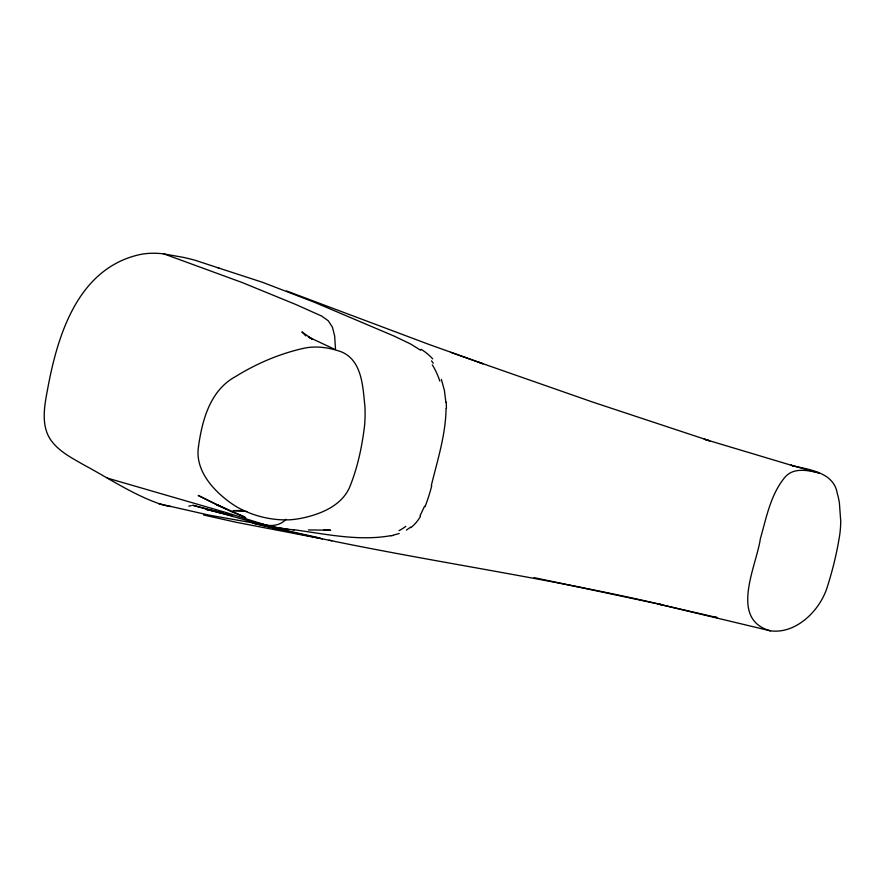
<?xml version="1.0" encoding="UTF-8"?>
<svg xmlns="http://www.w3.org/2000/svg" width="885" height="885" viewBox="0 0 885 885"><rect width="100%" height="100%" fill="white"/><g stroke="black" fill="none" stroke-linecap="round" stroke-linejoin="round"><path stroke-width="1.33" d="M446.051 408.549C445.708 434.944 437.444 460.333 431.26 485.743M424.534 506.264L420.032 515.8M286.098 519.296C280.224 525.491 271.208 526.896 263.365 524.23M410.629 527.128L406.425 530.093M399.235 533.511L393.205 535.171M390.971 535.624C358.314 541.531 325.293 533.865 292.946 529.617M308.4 529.916L330.658 530.237L323.788 529.65M242.7 510.49L233.098 510.623L246.849 511.486M272.923 527.128L294.141 529.982M170.739 506.508A76.84 66.043 -73.2 0 1 168.161 506.098A94.883 81.553 -73.2 0 1 162.254 504.738C134.277 495.545 109.674 478.752 83.876 464.913C72.659 458.441 60.578 452.379 52.337 442.08C40.599 427.632 44.139 407.222 47.37 390.451C57.348 335.448 77.581 268.786 139.354 254.681A81.63 70.169 -73.2 0 1 145.892 253.63A103.799 89.208 -73.2 0 1 163.681 253.884L183.671 257.435A419.036 360.173 -73.2 0 1 195.087 260.245L218.064 267.812A101.797 87.493 -73.2 0 1 219.447 268.454M272.868 526.453L209.048 515.125L158.813 503.709M223.33 513.134L192.753 505.269L264.007 525.203L289.13 529.706M217.887 512.238L223.197 513.278M241.627 516.873L245.764 517.681M322.372 538.865L236.837 522.427L203.572 514.981M329.143 540.193L331.853 540.724M220.83 512.426L205.939 509.373L232.6 515.756M242.501 516.862L245.2 517.426M534.086 577.617L662.168 604.798C526.652 573.049 388.128 556.333 252.966 523.168L319.861 537.969M770.26 630.806C795.449 634.291 818.747 611.657 826.601 589.089C832.442 571.201 836.944 552.804 839.821 534.208A59.561 23.298 -75.2 0 0 840.75 521.431L839.367 502.68A101.963 39.88 -75.2 0 0 837.254 493.321C833.792 472.369 809.753 469.835 793.192 465.831L790.947 465.211L819.045 472.977C807.662 470.234 793.015 467.07 784.508 477.745C770.448 495.069 766.355 517.802 760.359 538.722C756.432 566.19 728.853 619.124 770.26 630.806L657.732 603.902L717.071 617.564L713.609 616.768M264.007 525.203L278.51 528.323L254.039 522.139M225.985 513.82L229.978 514.849M263.088 524.163L226.527 512.669L107.295 478.088M793.192 465.831L704.206 439.17L709.759 440.852L592.419 401.989L478.431 362.131M218.064 267.812L262.734 282.381L314.286 302.216L394.168 336.112L410.441 343.911L420.64 350.239M163.692 253.818L242.169 282.536L295.712 304.451L321.675 316.067L328.357 320.868L332.439 327.229L334.674 336.079L335.492 349.144M450.675 352.307L483.066 363.779L428.285 344.176L286.585 290.955M334.065 349.022L308.345 336.964L312.704 339.42L301.885 331.897L305.834 335.902M431.515 360.837L433.252 363.215M441.372 379.411L444.425 390.473L445.885 402.376M431.736 485.887A120.283 71.995 -77.1 0 1 425.077 506.64M420.486 516.409A38.752 23.928 -78 0 1 410.74 527.681M405.784 526.354A72.437 42.845 -77.2 0 1 399.058 530.635M393.15 535.403A160.705 88.113 -62.8 0 1 390.916 535.845M191.348 505.612A76.84 66.043 -73.2 0 1 188.793 506.109M421.061 349.321A119.763 74.694 -69.6 0 1 432.721 358.89M432.311 364.863A90.779 52.16 -80.9 0 1 439.856 381.136M446.217 402.188A69.583 39.128 -78.3 0 1 446.394 408.416M198.494 446.571C195.131 467.811 209.59 486.164 225.144 498.697A111.41 106.488 -70.7 0 0 236.649 506.851C252.69 515.977 271.64 520.657 290.092 519.794A105.448 100.779 -70.7 0 0 303.876 517.736C321.874 513.621 341.356 505.479 349.475 487.624C357.584 467.888 362.031 446.659 364.587 425.53A142.452 136.157 -70.7 0 0 364.941 406.646C362.85 387.508 362.441 361.069 341.875 352.042C329.308 347.451 315.514 345.36 302.338 348.613C278.797 354.044 256.263 363.757 235.731 376.457C210.154 390.274 202.211 419.899 198.494 446.571M244.525 516.917L231.062 511.519L198.207 495.456L217.599 505.202L226.527 509.218L216.548 504.505L244.525 516.917"/></g></svg>
